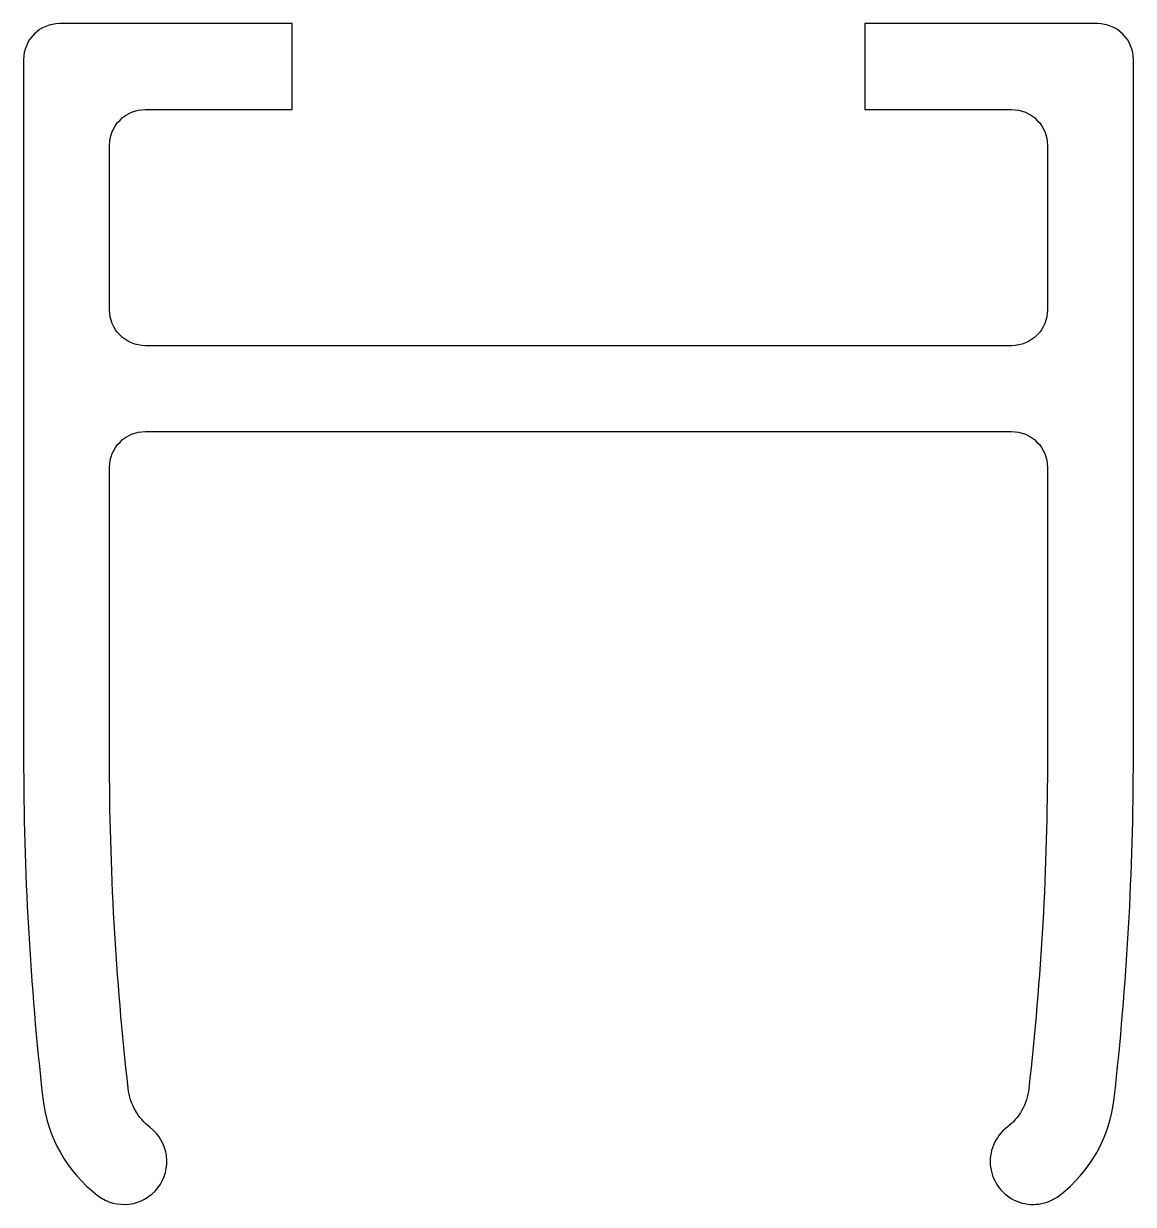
# Model space of a CAD drawing. Extents: x 1485.9 to 1501.4, y 1154.8 to 1171.3.
import ezdxf

# ---------------------------------------------------------------- set-up
doc = ezdxf.new("R2010")
doc.units = 0
doc.layers.add('ANA', color=220, linetype='CONTINUOUS')

msp = doc.modelspace()

# ---------------------------------------------------------------- linework, layer by layer
at = {"layer": 'ANA'}
msp.add_lwpolyline([(1493.655, 1165.63), (1499.705, 1165.63, -0.414214), (1500.205, 1165.13), (1500.205, 1161.08, -0.028096), (1499.945, 1156.449, -0.203013), (1499.639, 1155.905, 1), (1500.372, 1154.955, 0.203013), (1501.137, 1156.315, 0.028096), (1501.405, 1161.08), (1501.405, 1170.83, 0.414214), (1500.905, 1171.33), (1497.655, 1171.33), (1497.655, 1170.13), (1499.705, 1170.13, -0.414214), (1500.205, 1169.63), (1500.205, 1167.33, -0.414214), (1499.705, 1166.83), (1493.655, 1166.83), (1487.605, 1166.83, -0.414214), (1487.105, 1167.33), (1487.105, 1169.63, -0.414214), (1487.605, 1170.13), (1489.655, 1170.13), (1489.655, 1171.33), (1486.405, 1171.33, 0.414214), (1485.905, 1170.83), (1485.905, 1161.08, 0.028096), (1486.173, 1156.315, 0.203013), (1486.939, 1154.955, 1), (1487.672, 1155.905, -0.203013), (1487.366, 1156.449, -0.028096), (1487.105, 1161.08), (1487.105, 1165.13, -0.414214), (1487.605, 1165.63)], format="xyb", close=True, dxfattribs=at)

doc.saveas('drawing.dxf')
